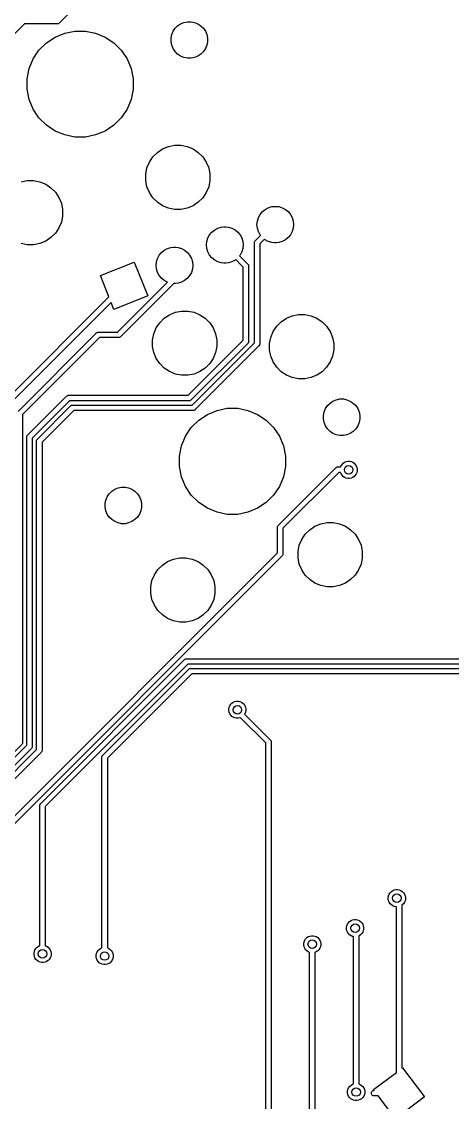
# Model space of a CAD drawing. Extents: x 0.3 to 11, y -13.3 to 4.6.
# Drawn here: x 7.561 to 8.353, y -4.854 to -2.868 of the extents above; entities that cross this region are included whole.
import ezdxf

# ---------------------------------------------------------------- set-up
doc = ezdxf.new("R2010")
doc.units = 0
doc.header["$MEASUREMENT"] = 0
doc.layers.add('BLACK', color=7, linetype='CONTINUOUS')

msp = doc.modelspace()

# ---------------------------------------------------------------- linework, layer by layer
at = {"layer": 'BLACK', "linetype": 'CONTINUOUS'}
for p, q in [((7.70139, -2.79946), (7.6304, -2.87045)), ((7.56664, -2.87209), (7.04161, -3.39712)), ((7.62645, -2.87209), (7.56664, -2.87209)), ((7.6267, -2.87211), (7.62645, -2.87209)), ((7.62694, -2.87209), (7.6267, -2.87211)), ((7.62768, -2.87201), (7.62694, -2.87209)), ((7.62862, -2.87173), (7.62768, -2.87201)), ((7.62949, -2.87126), (7.62862, -2.87173)), ((7.63025, -2.87064), (7.62949, -2.87126)), ((7.6304, -2.87045), (7.63025, -2.87064)), ((7.83973, -2.88551), (7.8434, -2.88002)), ((7.8434, -2.88002), (7.84807, -2.87536)), ((7.84807, -2.87536), (7.85355, -2.87169)), ((7.85355, -2.87169), (7.85965, -2.86916)), ((7.85965, -2.86916), (7.86612, -2.86788)), ((7.86612, -2.86788), (7.87272, -2.86788)), ((7.87272, -2.86788), (7.87919, -2.86916)), ((7.87919, -2.86916), (7.88529, -2.87169)), ((7.88529, -2.87169), (7.89078, -2.87536)), ((7.89078, -2.87536), (7.89544, -2.88002)), ((7.89544, -2.88002), (7.89911, -2.88551)), ((7.60654, -2.9068), (7.6225, -2.89614)), ((7.6225, -2.89614), (7.64023, -2.8888)), ((7.64023, -2.8888), (7.65906, -2.88505)), ((7.65906, -2.88505), (7.67825, -2.88505)), ((7.67825, -2.88505), (7.69708, -2.8888)), ((7.69708, -2.8888), (7.71481, -2.89614)), ((7.71481, -2.89614), (7.73077, -2.9068)), ((7.83592, -2.89808), (7.83721, -2.89161)), ((7.83592, -2.90468), (7.83592, -2.89808)), ((7.83721, -2.89161), (7.83973, -2.88551)), ((7.89911, -2.88551), (7.90163, -2.89161)), ((7.90163, -2.89161), (7.90292, -2.89808)), ((7.90292, -2.89808), (7.90292, -2.90468)), ((7.5823, -2.93634), (7.59297, -2.92038)), ((7.59297, -2.92038), (7.60654, -2.9068)), ((7.73077, -2.9068), (7.74434, -2.92038)), ((7.74434, -2.92038), (7.755, -2.93634)), ((7.83721, -2.91115), (7.83592, -2.90468)), ((7.83973, -2.91724), (7.83721, -2.91115)), ((7.8434, -2.92273), (7.83973, -2.91724)), ((7.89911, -2.91724), (7.89544, -2.92273)), ((7.90163, -2.91115), (7.89911, -2.91724)), ((7.90292, -2.90468), (7.90163, -2.91115)), ((7.57496, -2.95407), (7.5823, -2.93634)), ((7.755, -2.93634), (7.76235, -2.95407)), ((7.84807, -2.9274), (7.8434, -2.92273)), ((7.85355, -2.93106), (7.84807, -2.9274)), ((7.85965, -2.93359), (7.85355, -2.93106)), ((7.86612, -2.93488), (7.85965, -2.93359)), ((7.87272, -2.93488), (7.86612, -2.93488)), ((7.87919, -2.93359), (7.87272, -2.93488)), ((7.88529, -2.93106), (7.87919, -2.93359)), ((7.89078, -2.9274), (7.88529, -2.93106)), ((7.89544, -2.92273), (7.89078, -2.9274)), ((7.57121, -2.9729), (7.57496, -2.95407)), ((7.76235, -2.95407), (7.76609, -2.9729)), ((7.57121, -2.99209), (7.57121, -2.9729)), ((7.76609, -2.9729), (7.76609, -2.99209)), ((7.57496, -3.01091), (7.57121, -2.99209)), ((7.76609, -2.99209), (7.76235, -3.01091)), ((7.5823, -3.02865), (7.57496, -3.01091)), ((7.76235, -3.01091), (7.755, -3.02865)), ((7.59297, -3.04461), (7.5823, -3.02865)), ((7.755, -3.02865), (7.74434, -3.04461)), ((7.60654, -3.05818), (7.59297, -3.04461)), ((7.6225, -3.06884), (7.60654, -3.05818)), ((7.73077, -3.05818), (7.71481, -3.06884)), ((7.74434, -3.04461), (7.73077, -3.05818)), ((7.64023, -3.07619), (7.6225, -3.06884)), ((7.65906, -3.07993), (7.64023, -3.07619)), ((7.69708, -3.07619), (7.67825, -3.07993)), ((7.71481, -3.06884), (7.69708, -3.07619)), ((7.67825, -3.07993), (7.65906, -3.07993)), ((7.82039, -3.10171), (7.83114, -3.09726)), ((7.83114, -3.09726), (7.84255, -3.09499)), ((7.84255, -3.09499), (7.85418, -3.09499)), ((7.85418, -3.09499), (7.86559, -3.09726)), ((7.86559, -3.09726), (7.87634, -3.10171)), ((7.79603, -3.12607), (7.80249, -3.1164)), ((7.80249, -3.1164), (7.81072, -3.10817)), ((7.81072, -3.10817), (7.82039, -3.10171)), ((7.87634, -3.10171), (7.88601, -3.10817)), ((7.88601, -3.10817), (7.89424, -3.1164)), ((7.89424, -3.1164), (7.9007, -3.12607)), ((7.78931, -3.14822), (7.79158, -3.13681)), ((7.79158, -3.13681), (7.79603, -3.12607)), ((7.9007, -3.12607), (7.90515, -3.13681)), ((7.90515, -3.13681), (7.90742, -3.14822)), ((7.78931, -3.15986), (7.78931, -3.14822)), ((7.90742, -3.14822), (7.90742, -3.15986)), ((7.56013, -3.16216), (7.57154, -3.1599)), ((7.57154, -3.1599), (7.58317, -3.1599)), ((7.58317, -3.1599), (7.59458, -3.16216)), ((7.59458, -3.16216), (7.60533, -3.16662)), ((7.60533, -3.16662), (7.615, -3.17308)), ((7.615, -3.17308), (7.62323, -3.1813)), ((7.79158, -3.17127), (7.78931, -3.15986)), ((7.79603, -3.18201), (7.79158, -3.17127)), ((7.90515, -3.17127), (7.9007, -3.18201)), ((7.90742, -3.15986), (7.90515, -3.17127)), ((7.62323, -3.1813), (7.62969, -3.19098)), ((7.62969, -3.19098), (7.63414, -3.20172)), ((7.80249, -3.19169), (7.79603, -3.18201)), ((7.81072, -3.19991), (7.80249, -3.19169)), ((7.89424, -3.19169), (7.88601, -3.19991)), ((7.9007, -3.18201), (7.89424, -3.19169)), ((7.63414, -3.20172), (7.63641, -3.21313)), ((7.63641, -3.21313), (7.63641, -3.22477)), ((7.82039, -3.20637), (7.81072, -3.19991)), ((7.83114, -3.21083), (7.82039, -3.20637)), ((7.84255, -3.2131), (7.83114, -3.21083)), ((7.85418, -3.2131), (7.84255, -3.2131)), ((7.86559, -3.21083), (7.85418, -3.2131)), ((7.87634, -3.20637), (7.86559, -3.21083)), ((7.88601, -3.19991), (7.87634, -3.20637)), ((7.99964, -3.22218), (8.00382, -3.21708)), ((8.00382, -3.21708), (8.00892, -3.2129)), ((8.00892, -3.2129), (8.01473, -3.20979)), ((8.01473, -3.20979), (8.02104, -3.20788)), ((8.02104, -3.20788), (8.02596, -3.20739)), ((8.02596, -3.20739), (8.02924, -3.20739)), ((8.02924, -3.20739), (8.03416, -3.20788)), ((8.03416, -3.20788), (8.04047, -3.20979)), ((8.04047, -3.20979), (8.04628, -3.2129)), ((8.04628, -3.2129), (8.05138, -3.21708)), ((8.05138, -3.21708), (8.05556, -3.22218)), ((7.63414, -3.23618), (7.62969, -3.24692)), ((7.63641, -3.22477), (7.63414, -3.23618)), ((7.99397, -3.24086), (7.99462, -3.2343)), ((7.99462, -3.2343), (7.99653, -3.22799)), ((7.99653, -3.22799), (7.99964, -3.22218)), ((8.05556, -3.22218), (8.05867, -3.22799)), ((8.05867, -3.22799), (8.06058, -3.2343)), ((8.06058, -3.2343), (8.06123, -3.24086)), ((7.62323, -3.2566), (7.615, -3.26482)), ((7.62969, -3.24692), (7.62323, -3.2566)), ((7.90692, -3.25964), (7.9111, -3.25454)), ((7.9111, -3.25454), (7.9162, -3.25036)), ((7.9162, -3.25036), (7.92201, -3.24725)), ((7.92201, -3.24725), (7.92832, -3.24534)), ((7.92832, -3.24534), (7.93324, -3.24485)), ((7.93324, -3.24485), (7.93652, -3.24485)), ((7.93652, -3.24485), (7.94144, -3.24534)), ((7.94144, -3.24534), (7.94775, -3.24725)), ((7.94775, -3.24725), (7.95356, -3.25036)), ((7.95356, -3.25036), (7.95866, -3.25454)), ((7.95866, -3.25454), (7.96284, -3.25964)), ((7.99462, -3.24742), (7.99397, -3.24086)), ((7.99653, -3.25373), (7.99462, -3.24742)), ((7.99964, -3.25954), (7.99653, -3.25373)), ((8.05867, -3.25373), (8.05556, -3.25954)), ((8.06058, -3.24742), (8.05867, -3.25373)), ((8.06123, -3.24086), (8.06058, -3.24742)), ((7.57154, -3.27801), (7.56013, -3.27574)), ((7.58317, -3.27801), (7.57154, -3.27801)), ((7.59458, -3.27574), (7.58317, -3.27801)), ((7.60533, -3.27128), (7.59458, -3.27574)), ((7.615, -3.26482), (7.60533, -3.27128)), ((7.90125, -3.27832), (7.9019, -3.27176)), ((7.9019, -3.27176), (7.90381, -3.26545)), ((7.90381, -3.26545), (7.90692, -3.25964)), ((7.96284, -3.25964), (7.96595, -3.26545)), ((7.96595, -3.26545), (7.96786, -3.27176)), ((7.96786, -3.27176), (7.96851, -3.27832)), ((7.98911, -3.27432), (7.98921, -3.27334)), ((7.98913, -3.27457), (7.98911, -3.27432)), ((7.98913, -3.45821), (7.98913, -3.27457)), ((7.98921, -3.27334), (7.98949, -3.2724)), ((7.98949, -3.2724), (7.98996, -3.27153)), ((7.98996, -3.27153), (7.99043, -3.27096)), ((7.99043, -3.27096), (7.99058, -3.27077)), ((7.99058, -3.27077), (7.99077, -3.27061)), ((7.99077, -3.27061), (8.00063, -3.26075)), ((8.00771, -3.26782), (7.99913, -3.27639)), ((7.99913, -3.27639), (7.99913, -3.46003)), ((8.00063, -3.26075), (7.99964, -3.25954)), ((8.00892, -3.26882), (8.00771, -3.26782)), ((8.01473, -3.27192), (8.00892, -3.26882)), ((8.02104, -3.27384), (8.01473, -3.27192)), ((8.02596, -3.27432), (8.02104, -3.27384)), ((8.02924, -3.27432), (8.02596, -3.27432)), ((8.03416, -3.27384), (8.02924, -3.27432)), ((8.04047, -3.27192), (8.03416, -3.27384)), ((8.04628, -3.26882), (8.04047, -3.27192)), ((8.05138, -3.26464), (8.04628, -3.26882)), ((8.05556, -3.25954), (8.05138, -3.26464)), ((7.8111, -3.30291), (7.8142, -3.2971)), ((7.8142, -3.2971), (7.81838, -3.292)), ((7.81838, -3.292), (7.82348, -3.28782)), ((7.82348, -3.28782), (7.82929, -3.28471)), ((7.82929, -3.28471), (7.8356, -3.2828)), ((7.8356, -3.2828), (7.84052, -3.28231)), ((7.84052, -3.28231), (7.84381, -3.28231)), ((7.84381, -3.28231), (7.84872, -3.2828)), ((7.84872, -3.2828), (7.85503, -3.28471)), ((7.85503, -3.28471), (7.86084, -3.28782)), ((7.86084, -3.28782), (7.86594, -3.292)), ((7.86594, -3.292), (7.87012, -3.2971)), ((7.87012, -3.2971), (7.87323, -3.30291)), ((7.9019, -3.28488), (7.90125, -3.27832)), ((7.90381, -3.29119), (7.9019, -3.28488)), ((7.90692, -3.297), (7.90381, -3.29119)), ((7.9111, -3.3021), (7.90692, -3.297)), ((7.96284, -3.297), (7.96185, -3.29821)), ((7.96595, -3.29119), (7.96284, -3.297)), ((7.96786, -3.28488), (7.96595, -3.29119)), ((7.96851, -3.27832), (7.96786, -3.28488)), ((7.70588, -3.33475), (7.76794, -3.30968)), ((7.76794, -3.30968), (7.79301, -3.37173)), ((7.80854, -3.31578), (7.80918, -3.30922)), ((7.80918, -3.32234), (7.80854, -3.31578)), ((7.80918, -3.30922), (7.8111, -3.30291)), ((7.87323, -3.30291), (7.87514, -3.30922)), ((7.87514, -3.30922), (7.87579, -3.31578)), ((7.87579, -3.31578), (7.87514, -3.32234)), ((7.9162, -3.30628), (7.9111, -3.3021)), ((7.92201, -3.30939), (7.9162, -3.30628)), ((7.92832, -3.3113), (7.92201, -3.30939)), ((7.93324, -3.31178), (7.92832, -3.3113)), ((7.93652, -3.31178), (7.93324, -3.31178)), ((7.94144, -3.3113), (7.93652, -3.31178)), ((7.94775, -3.30939), (7.94144, -3.3113)), ((7.95356, -3.30628), (7.94775, -3.30939)), ((7.95477, -3.30528), (7.95356, -3.30628)), ((7.96498, -3.31549), (7.95477, -3.30528)), ((7.96185, -3.29821), (7.97205, -3.30842)), ((7.96862, -3.31913), (7.96498, -3.31549)), ((7.96498, -3.31549), (7.96498, -3.31549)), ((7.97205, -3.30842), (7.97205, -3.30842)), ((7.97205, -3.30842), (7.97698, -3.31335)), ((7.97698, -3.31335), (7.97717, -3.31351)), ((7.97717, -3.31351), (7.9778, -3.31427)), ((7.9778, -3.31427), (7.97808, -3.3148)), ((7.97808, -3.3148), (7.97826, -3.31514)), ((7.97826, -3.31514), (7.97855, -3.31608)), ((7.97855, -3.31608), (7.97865, -3.31706)), ((7.97865, -3.31706), (7.97862, -3.31731)), ((7.97862, -3.31731), (7.97862, -3.45527)), ((7.7217, -3.37391), (7.70588, -3.33475)), ((7.8111, -3.32865), (7.80918, -3.32234)), ((7.8142, -3.33446), (7.8111, -3.32865)), ((7.81838, -3.33956), (7.8142, -3.33446)), ((7.87012, -3.33446), (7.86594, -3.33956)), ((7.87323, -3.32865), (7.87012, -3.33446)), ((7.87514, -3.32234), (7.87323, -3.32865)), ((7.96862, -3.45344), (7.96862, -3.31913)), ((7.73717, -3.4387), (7.82912, -3.34675)), ((7.84077, -3.34924), (7.74295, -3.44706)), ((7.82348, -3.34374), (7.81838, -3.33956)), ((7.82912, -3.34675), (7.82348, -3.34374)), ((7.84381, -3.34924), (7.84077, -3.34924)), ((7.84872, -3.34876), (7.84381, -3.34924)), ((7.85503, -3.34685), (7.84872, -3.34876)), ((7.86084, -3.34374), (7.85503, -3.34685)), ((7.86594, -3.33956), (7.86084, -3.34374)), ((7.53656, -3.55905), (7.7217, -3.37391)), ((7.79301, -3.37173), (7.73095, -3.3968)), ((7.72577, -3.38398), (7.54492, -3.56483)), ((7.73095, -3.3968), (7.72577, -3.38398)), ((7.81525, -3.42121), (7.82347, -3.41299)), ((7.82347, -3.41299), (7.83315, -3.40653)), ((7.83315, -3.40653), (7.84389, -3.40207)), ((7.84389, -3.40207), (7.8553, -3.39981)), ((7.8553, -3.39981), (7.86693, -3.39981)), ((7.86693, -3.39981), (7.87834, -3.40207)), ((7.87834, -3.40207), (7.88909, -3.40653)), ((7.88909, -3.40653), (7.89876, -3.41299)), ((7.89876, -3.41299), (7.90699, -3.42121)), ((8.03844, -3.41956), (8.04811, -3.41309)), ((8.04811, -3.41309), (8.05886, -3.40864)), ((8.05886, -3.40864), (8.07026, -3.40637)), ((8.07026, -3.40637), (8.0819, -3.40637)), ((8.0819, -3.40637), (8.09331, -3.40864)), ((8.09331, -3.40864), (8.10405, -3.41309)), ((8.10405, -3.41309), (8.11373, -3.41956)), ((7.80433, -3.44163), (7.80878, -3.43089)), ((7.80878, -3.43089), (7.81525, -3.42121)), ((7.90699, -3.42121), (7.91345, -3.43089)), ((7.91345, -3.43089), (7.9179, -3.44163)), ((8.02375, -3.43745), (8.03021, -3.42778)), ((8.03021, -3.42778), (8.03844, -3.41956)), ((8.11373, -3.41956), (8.12195, -3.42778)), ((8.12195, -3.42778), (8.12841, -3.43745)), ((7.55443, -3.58416), (7.69826, -3.44034)), ((7.70404, -3.4487), (7.5628, -3.58994)), ((7.69826, -3.44034), (7.69842, -3.44015)), ((7.69842, -3.44015), (7.69918, -3.43952)), ((7.69918, -3.43952), (7.70005, -3.43906)), ((7.70005, -3.43906), (7.70099, -3.43877)), ((7.70099, -3.43877), (7.70172, -3.4387)), ((7.70172, -3.4387), (7.70197, -3.43868)), ((7.70172, -3.4387), (7.70172, -3.4387)), ((7.70197, -3.43868), (7.70221, -3.4387)), ((7.70221, -3.4387), (7.73717, -3.4387)), ((7.739, -3.4487), (7.70404, -3.4487)), ((7.73925, -3.44872), (7.739, -3.4487)), ((7.73949, -3.4487), (7.73925, -3.44872)), ((7.74023, -3.44863), (7.73949, -3.4487)), ((7.74117, -3.44834), (7.74023, -3.44863)), ((7.74204, -3.44788), (7.74117, -3.44834)), ((7.7428, -3.44725), (7.74204, -3.44788)), ((7.74295, -3.44706), (7.7428, -3.44725)), ((7.80206, -3.45304), (7.80433, -3.44163)), ((7.80206, -3.46468), (7.80206, -3.45304)), ((7.86738, -3.55468), (7.96862, -3.45344)), ((7.9179, -3.44163), (7.92017, -3.45304)), ((7.92017, -3.45304), (7.92017, -3.46468)), ((7.97855, -3.45649), (7.97826, -3.45743)), ((7.97862, -3.45576), (7.97855, -3.45649)), ((7.97862, -3.45527), (7.97865, -3.45551)), ((7.97865, -3.45551), (7.97862, -3.45576)), ((7.97862, -3.45576), (7.97862, -3.45576)), ((8.01703, -3.45961), (8.0193, -3.4482)), ((8.0193, -3.4482), (8.02375, -3.43745)), ((8.12841, -3.43745), (8.13287, -3.4482)), ((8.13287, -3.4482), (8.13514, -3.45961)), ((7.80433, -3.47609), (7.80206, -3.46468)), ((7.80878, -3.48683), (7.80433, -3.47609)), ((7.97698, -3.45922), (7.87316, -3.56305)), ((7.87478, -3.57256), (7.98913, -3.45821)), ((7.9975, -3.46399), (7.88056, -3.58092)), ((7.9179, -3.47609), (7.91345, -3.48683)), ((7.92017, -3.46468), (7.9179, -3.47609)), ((7.97717, -3.45906), (7.97698, -3.45922)), ((7.9778, -3.4583), (7.97717, -3.45906)), ((7.97826, -3.45743), (7.9778, -3.4583)), ((7.99769, -3.46383), (7.9975, -3.46399)), ((7.99831, -3.46307), (7.99769, -3.46383)), ((7.99878, -3.4622), (7.99831, -3.46307)), ((7.99906, -3.46126), (7.99878, -3.4622)), ((7.99913, -3.46052), (7.99906, -3.46126)), ((7.99913, -3.46003), (7.99916, -3.46028)), ((7.99916, -3.46028), (7.99913, -3.46052)), ((7.99913, -3.46052), (7.99913, -3.46052)), ((8.01703, -3.47124), (8.01703, -3.45961)), ((8.0193, -3.48265), (8.01703, -3.47124)), ((8.13514, -3.47124), (8.13287, -3.48265)), ((8.13514, -3.45961), (8.13514, -3.47124)), ((7.81525, -3.49651), (7.80878, -3.48683)), ((7.82347, -3.50473), (7.81525, -3.49651)), ((7.90699, -3.49651), (7.89876, -3.50473)), ((7.91345, -3.48683), (7.90699, -3.49651)), ((8.02375, -3.4934), (8.0193, -3.48265)), ((8.03021, -3.50307), (8.02375, -3.4934)), ((8.12841, -3.4934), (8.12195, -3.50307)), ((8.13287, -3.48265), (8.12841, -3.4934)), ((7.83315, -3.51119), (7.82347, -3.50473)), ((7.84389, -3.51565), (7.83315, -3.51119)), ((7.8553, -3.51792), (7.84389, -3.51565)), ((7.87834, -3.51565), (7.86693, -3.51792)), ((7.88909, -3.51119), (7.87834, -3.51565)), ((7.89876, -3.50473), (7.88909, -3.51119)), ((8.03844, -3.5113), (8.03021, -3.50307)), ((8.04811, -3.51776), (8.03844, -3.5113)), ((8.11373, -3.5113), (8.10405, -3.51776)), ((8.12195, -3.50307), (8.11373, -3.5113)), ((7.86693, -3.51792), (7.8553, -3.51792)), ((8.05886, -3.52221), (8.04811, -3.51776)), ((8.07026, -3.52448), (8.05886, -3.52221)), ((8.0819, -3.52448), (8.07026, -3.52448)), ((8.09331, -3.52221), (8.0819, -3.52448)), ((8.10405, -3.51776), (8.09331, -3.52221)), ((7.64361, -3.55632), (7.64377, -3.55613)), ((7.64377, -3.55613), (7.64453, -3.55551)), ((7.64453, -3.55551), (7.6454, -3.55504)), ((7.6454, -3.55504), (7.64634, -3.55476)), ((7.64634, -3.55476), (7.64708, -3.55468)), ((7.64708, -3.55468), (7.64732, -3.55466)), ((7.64708, -3.55468), (7.64708, -3.55468)), ((7.64732, -3.55466), (7.64757, -3.55468)), ((7.64757, -3.55468), (7.86738, -3.55468)), ((7.57231, -3.62763), (7.64361, -3.55632)), ((7.64939, -3.56468), (7.58067, -3.63341)), ((7.59018, -3.63503), (7.65102, -3.5742)), ((7.8692, -3.56468), (7.64939, -3.56468)), ((7.65102, -3.5742), (7.65117, -3.57401)), ((7.65117, -3.57401), (7.65169, -3.57358)), ((7.65169, -3.57358), (7.65193, -3.57338)), ((7.65193, -3.57338), (7.6528, -3.57292)), ((7.6528, -3.57292), (7.65374, -3.57263)), ((7.65374, -3.57263), (7.65472, -3.57253)), ((7.65472, -3.57253), (7.65497, -3.57256)), ((7.65497, -3.57256), (7.87478, -3.57256)), ((7.86945, -3.56471), (7.8692, -3.56468)), ((7.86969, -3.56468), (7.86945, -3.56471)), ((7.87043, -3.56461), (7.86969, -3.56468)), ((7.87137, -3.56433), (7.87043, -3.56461)), ((7.87224, -3.56386), (7.87137, -3.56433)), ((7.873, -3.56324), (7.87224, -3.56386)), ((7.87316, -3.56305), (7.873, -3.56324)), ((8.11995, -3.57907), (8.12362, -3.57358)), ((8.12362, -3.57358), (8.12828, -3.56892)), ((8.12828, -3.56892), (8.13377, -3.56525)), ((8.13377, -3.56525), (8.13987, -3.56273)), ((8.13987, -3.56273), (8.14634, -3.56144)), ((8.14634, -3.56144), (8.15294, -3.56144)), ((8.15294, -3.56144), (8.15941, -3.56273)), ((8.15941, -3.56273), (8.16551, -3.56525)), ((8.16551, -3.56525), (8.17099, -3.56892)), ((8.17099, -3.56892), (8.17566, -3.57358)), ((8.17566, -3.57358), (8.17933, -3.57907)), ((7.5628, -3.58994), (7.5628, -4.19252)), ((7.6568, -3.58256), (7.59854, -3.64081)), ((7.87661, -3.58256), (7.6568, -3.58256)), ((7.87685, -3.58258), (7.87661, -3.58256)), ((7.87783, -3.58249), (7.87685, -3.58258)), ((7.87878, -3.5822), (7.87783, -3.58249)), ((7.87964, -3.58174), (7.87878, -3.5822)), ((7.88014, -3.58133), (7.87964, -3.58174)), ((7.88041, -3.58111), (7.88014, -3.58133)), ((7.88056, -3.58092), (7.88041, -3.58111)), ((7.88676, -3.60037), (7.90271, -3.5897)), ((7.90271, -3.5897), (7.92045, -3.58236)), ((7.92045, -3.58236), (7.93927, -3.57861)), ((7.93927, -3.57861), (7.95847, -3.57861)), ((7.95847, -3.57861), (7.97729, -3.58236)), ((7.97729, -3.58236), (7.99503, -3.5897)), ((7.99503, -3.5897), (8.01099, -3.60037)), ((8.11614, -3.59164), (8.11743, -3.58517)), ((8.11614, -3.59824), (8.11614, -3.59164)), ((8.11743, -3.58517), (8.11995, -3.57907)), ((8.17933, -3.57907), (8.18185, -3.58517)), ((8.18185, -3.58517), (8.18314, -3.59164)), ((8.18314, -3.59164), (8.18314, -3.59824)), ((7.86252, -3.6299), (7.87318, -3.61394)), ((7.87318, -3.61394), (7.88676, -3.60037)), ((8.01099, -3.60037), (8.02456, -3.61394)), ((8.02456, -3.61394), (8.03522, -3.6299)), ((8.11743, -3.60471), (8.11614, -3.59824)), ((8.11995, -3.61081), (8.11743, -3.60471)), ((8.12362, -3.61629), (8.11995, -3.61081)), ((8.17933, -3.61081), (8.17566, -3.61629)), ((8.18185, -3.60471), (8.17933, -3.61081)), ((8.18314, -3.59824), (8.18185, -3.60471)), ((7.57065, -3.63133), (7.57074, -3.63035)), ((7.57067, -3.63158), (7.57065, -3.63133)), ((7.57067, -4.19809), (7.57067, -3.63158)), ((7.57074, -3.63035), (7.57103, -3.62941)), ((7.57103, -3.62941), (7.57149, -3.62854)), ((7.57149, -3.62854), (7.57169, -3.6283)), ((7.57169, -3.6283), (7.57212, -3.62778)), ((7.57212, -3.62778), (7.57231, -3.62763)), ((7.58067, -3.63341), (7.58067, -4.19992)), ((7.58937, -3.63595), (7.58972, -3.63551)), ((7.58972, -3.63551), (7.58999, -3.63519)), ((7.58999, -3.63519), (7.59018, -3.63503)), ((7.85517, -3.64763), (7.86252, -3.6299)), ((8.03522, -3.6299), (8.04257, -3.64763)), ((8.12828, -3.62096), (8.12362, -3.61629)), ((8.13377, -3.62463), (8.12828, -3.62096)), ((8.13987, -3.62715), (8.13377, -3.62463)), ((8.14634, -3.62844), (8.13987, -3.62715)), ((8.15294, -3.62844), (8.14634, -3.62844)), ((8.15941, -3.62715), (8.15294, -3.62844)), ((8.16551, -3.62463), (8.15941, -3.62715)), ((8.17099, -3.62096), (8.16551, -3.62463)), ((8.17566, -3.61629), (8.17099, -3.62096)), ((7.58852, -3.63874), (7.58862, -3.63776)), ((7.58854, -3.63898), (7.58852, -3.63874)), ((7.58854, -4.2055), (7.58854, -3.63898)), ((7.58862, -3.63776), (7.5889, -3.63682)), ((7.5889, -3.63682), (7.58937, -3.63595)), ((7.59854, -3.64081), (7.59854, -4.20732)), ((7.85143, -3.66646), (7.85517, -3.64763)), ((8.04257, -3.64763), (8.04631, -3.66646)), ((7.85143, -3.68565), (7.85143, -3.66646)), ((8.04631, -3.66646), (8.04631, -3.68565)), ((7.85517, -3.70448), (7.85143, -3.68565)), ((8.03345, -3.79334), (8.13881, -3.68798)), ((8.04631, -3.68565), (8.04257, -3.70448)), ((8.13881, -3.68798), (8.13897, -3.68779)), ((8.13897, -3.68779), (8.13973, -3.68716)), ((8.13973, -3.68716), (8.1406, -3.6867)), ((8.1406, -3.6867), (8.14154, -3.68641)), ((8.14154, -3.68641), (8.14227, -3.68634)), ((8.14227, -3.68634), (8.14252, -3.68631)), ((8.14227, -3.68634), (8.14227, -3.68634)), ((8.14252, -3.68631), (8.14277, -3.68634)), ((8.14277, -3.68634), (8.14779, -3.68634)), ((8.14779, -3.68634), (8.14864, -3.68427)), ((8.14864, -3.68427), (8.15037, -3.68169)), ((8.15037, -3.68169), (8.15256, -3.6795)), ((8.15256, -3.6795), (8.15514, -3.67778)), ((8.15514, -3.67778), (8.158, -3.67659)), ((8.158, -3.67659), (8.16105, -3.67598)), ((8.16105, -3.67598), (8.16415, -3.67598)), ((8.16415, -3.67598), (8.16719, -3.67659)), ((8.16719, -3.67659), (8.17006, -3.67778)), ((8.17006, -3.67778), (8.17264, -3.6795)), ((8.17264, -3.6795), (8.17483, -3.68169)), ((8.17483, -3.68169), (8.17655, -3.68427)), ((8.17655, -3.68427), (8.17774, -3.68714)), ((8.17774, -3.68714), (8.17835, -3.69018)), ((8.17835, -3.69328), (8.17774, -3.69633)), ((8.17835, -3.69018), (8.17835, -3.69328)), ((7.86252, -3.72221), (7.85517, -3.70448)), ((8.04257, -3.70448), (8.03522, -3.72221)), ((8.14459, -3.69634), (8.04181, -3.79912)), ((8.14746, -3.69634), (8.14459, -3.69634)), ((8.14864, -3.69919), (8.14746, -3.69634)), ((8.15037, -3.70177), (8.14864, -3.69919)), ((8.15256, -3.70396), (8.15037, -3.70177)), ((8.15514, -3.70569), (8.15256, -3.70396)), ((8.158, -3.70688), (8.15514, -3.70569)), ((8.16105, -3.70748), (8.158, -3.70688)), ((8.16415, -3.70748), (8.16105, -3.70748)), ((8.16719, -3.70688), (8.16415, -3.70748)), ((8.17006, -3.70569), (8.16719, -3.70688)), ((8.17264, -3.70396), (8.17006, -3.70569)), ((8.17483, -3.70177), (8.17264, -3.70396)), ((8.17655, -3.69919), (8.17483, -3.70177)), ((8.17774, -3.69633), (8.17655, -3.69919)), ((7.72208, -3.73582), (7.72675, -3.73115)), ((7.72675, -3.73115), (7.73223, -3.72748)), ((7.73223, -3.72748), (7.73833, -3.72496)), ((7.73833, -3.72496), (7.7448, -3.72367)), ((7.7448, -3.72367), (7.7514, -3.72367)), ((7.7514, -3.72367), (7.75787, -3.72496)), ((7.75787, -3.72496), (7.76397, -3.72748)), ((7.76397, -3.72748), (7.76946, -3.73115)), ((7.76946, -3.73115), (7.77412, -3.73582)), ((7.87318, -3.73817), (7.86252, -3.72221)), ((8.03522, -3.72221), (8.02456, -3.73817)), ((7.7146, -3.75387), (7.71589, -3.7474)), ((7.7146, -3.76047), (7.7146, -3.75387)), ((7.71589, -3.7474), (7.71841, -3.7413)), ((7.71841, -3.7413), (7.72208, -3.73582)), ((7.77412, -3.73582), (7.77779, -3.7413)), ((7.77779, -3.7413), (7.78031, -3.7474)), ((7.78031, -3.7474), (7.7816, -3.75387)), ((7.7816, -3.75387), (7.7816, -3.76047)), ((7.88676, -3.75174), (7.87318, -3.73817)), ((7.90271, -3.76241), (7.88676, -3.75174)), ((8.01099, -3.75174), (7.99503, -3.76241)), ((8.02456, -3.73817), (8.01099, -3.75174)), ((7.71589, -3.76694), (7.7146, -3.76047)), ((7.71841, -3.77304), (7.71589, -3.76694)), ((7.72208, -3.77853), (7.71841, -3.77304)), ((7.77779, -3.77304), (7.77412, -3.77853)), ((7.78031, -3.76694), (7.77779, -3.77304)), ((7.7816, -3.76047), (7.78031, -3.76694)), ((7.92045, -3.76975), (7.90271, -3.76241)), ((7.93927, -3.7735), (7.92045, -3.76975)), ((7.95847, -3.7735), (7.93927, -3.7735)), ((7.97729, -3.76975), (7.95847, -3.7735)), ((7.99503, -3.76241), (7.97729, -3.76975)), ((7.72675, -3.78319), (7.72208, -3.77853)), ((7.73223, -3.78686), (7.72675, -3.78319)), ((7.73833, -3.78938), (7.73223, -3.78686)), ((7.7448, -3.79067), (7.73833, -3.78938)), ((7.7514, -3.79067), (7.7448, -3.79067)), ((7.75787, -3.78938), (7.7514, -3.79067)), ((7.76397, -3.78686), (7.75787, -3.78938)), ((7.76946, -3.78319), (7.76397, -3.78686)), ((7.77412, -3.77853), (7.76946, -3.78319)), ((8.03217, -3.79512), (8.03263, -3.79426)), ((8.03263, -3.79426), (8.03301, -3.79379)), ((8.03301, -3.79379), (8.03326, -3.79349)), ((8.03326, -3.79349), (8.03345, -3.79334)), ((8.10061, -3.79527), (8.11136, -3.79082)), ((8.11136, -3.79082), (8.12277, -3.78855)), ((8.12277, -3.78855), (8.1344, -3.78855)), ((8.1344, -3.78855), (8.14581, -3.79082)), ((8.14581, -3.79082), (8.15655, -3.79527)), ((8.03179, -3.79705), (8.03188, -3.79607)), ((8.03181, -3.79729), (8.03179, -3.79705)), ((8.03181, -3.84419), (8.03181, -3.79729)), ((8.03188, -3.79607), (8.03217, -3.79512)), ((8.04181, -3.79912), (8.04181, -3.84601)), ((8.07625, -3.81963), (8.08271, -3.80996)), ((8.08271, -3.80996), (8.09094, -3.80173)), ((8.09094, -3.80173), (8.10061, -3.79527)), ((8.15655, -3.79527), (8.16623, -3.80173)), ((8.16623, -3.80173), (8.17445, -3.80996)), ((8.17445, -3.80996), (8.18092, -3.81963)), ((8.06953, -3.84179), (8.0718, -3.83038)), ((8.0718, -3.83038), (8.07625, -3.81963)), ((8.18092, -3.81963), (8.18537, -3.83038)), ((8.18537, -3.83038), (8.18764, -3.84179)), ((7.48995, -4.38605), (8.03181, -3.84419)), ((8.04017, -3.84997), (7.49831, -4.39183)), ((7.84035, -3.85573), (7.85176, -3.85346)), ((7.85176, -3.85346), (7.86339, -3.85346)), ((7.86339, -3.85346), (7.8748, -3.85573)), ((8.04036, -3.84981), (8.04017, -3.84997)), ((8.04099, -3.84905), (8.04036, -3.84981)), ((8.04145, -3.84818), (8.04099, -3.84905)), ((8.04174, -3.84724), (8.04145, -3.84818)), ((8.04181, -3.84651), (8.04174, -3.84724)), ((8.04181, -3.84601), (8.04184, -3.84626)), ((8.04184, -3.84626), (8.04181, -3.84651)), ((8.04181, -3.84651), (8.04181, -3.84651)), ((8.06953, -3.85342), (8.06953, -3.84179)), ((8.0718, -3.86483), (8.06953, -3.85342)), ((8.18764, -3.85342), (8.18537, -3.86483)), ((8.18764, -3.84179), (8.18764, -3.85342)), ((7.8117, -3.87487), (7.81993, -3.86664)), ((7.81993, -3.86664), (7.8296, -3.86018)), ((7.8296, -3.86018), (7.84035, -3.85573)), ((7.8748, -3.85573), (7.88555, -3.86018)), ((7.88555, -3.86018), (7.89522, -3.86664)), ((7.89522, -3.86664), (7.90344, -3.87487)), ((8.07625, -3.87558), (8.0718, -3.86483)), ((8.18537, -3.86483), (8.18092, -3.87558)), ((7.80079, -3.89529), (7.80524, -3.88454)), ((7.80524, -3.88454), (7.8117, -3.87487)), ((7.90344, -3.87487), (7.90991, -3.88454)), ((7.90991, -3.88454), (7.91436, -3.89529)), ((8.08271, -3.88525), (8.07625, -3.87558)), ((8.09094, -3.89347), (8.08271, -3.88525)), ((8.10061, -3.89994), (8.09094, -3.89347)), ((8.16623, -3.89347), (8.15655, -3.89994)), ((8.17445, -3.88525), (8.16623, -3.89347)), ((8.18092, -3.87558), (8.17445, -3.88525)), ((7.79852, -3.9067), (7.80079, -3.89529)), ((7.79852, -3.91833), (7.79852, -3.9067)), ((7.91436, -3.89529), (7.91663, -3.9067)), ((7.91663, -3.9067), (7.91663, -3.91833)), ((8.11136, -3.90439), (8.10061, -3.89994)), ((8.12277, -3.90666), (8.11136, -3.90439)), ((8.1344, -3.90666), (8.12277, -3.90666)), ((8.14581, -3.90439), (8.1344, -3.90666)), ((8.15655, -3.89994), (8.14581, -3.90439)), ((7.80079, -3.92974), (7.79852, -3.91833)), ((7.80524, -3.94049), (7.80079, -3.92974)), ((7.91436, -3.92974), (7.90991, -3.94049)), ((7.91663, -3.91833), (7.91436, -3.92974)), ((7.8117, -3.95016), (7.80524, -3.94049)), ((7.81993, -3.95838), (7.8117, -3.95016)), ((7.90344, -3.95016), (7.89522, -3.95838)), ((7.90991, -3.94049), (7.90344, -3.95016)), ((7.8296, -3.96485), (7.81993, -3.95838)), ((7.84035, -3.9693), (7.8296, -3.96485)), ((7.85176, -3.97157), (7.84035, -3.9693)), ((7.86339, -3.97157), (7.85176, -3.97157)), ((7.8748, -3.9693), (7.86339, -3.97157)), ((7.88555, -3.96485), (7.8748, -3.9693)), ((7.89522, -3.95838), (7.88555, -3.96485)), ((7.59624, -4.30503), (7.86073, -4.04054)), ((7.86651, -4.04891), (7.60461, -4.31081)), ((7.86073, -4.04054), (7.86089, -4.04035)), ((7.86089, -4.04035), (7.86165, -4.03973)), ((7.86165, -4.03973), (7.86252, -4.03926)), ((7.86252, -4.03926), (7.86346, -4.03898)), ((7.86346, -4.03898), (7.8642, -4.03891)), ((7.8642, -4.03891), (7.86444, -4.03888)), ((7.86444, -4.03888), (7.86469, -4.03891)), ((7.86469, -4.03891), (8.90906, -4.03891)), ((8.91089, -4.04891), (7.86651, -4.04891)), ((7.71042, -4.21614), (7.86814, -4.05842)), ((7.87392, -4.06678), (7.71878, -4.22192)), ((7.86814, -4.05842), (7.86829, -4.05823)), ((7.86829, -4.05823), (7.86906, -4.0576)), ((7.86906, -4.0576), (7.86992, -4.05714)), ((7.86906, -4.0576), (7.86906, -4.0576)), ((7.86992, -4.05714), (7.87087, -4.05685)), ((7.87087, -4.05685), (7.87185, -4.05676)), ((7.87185, -4.05676), (7.87209, -4.05678)), ((7.87209, -4.05678), (8.91646, -4.05678)), ((8.91829, -4.06678), (7.87392, -4.06678)), ((7.94213, -4.13113), (7.94273, -4.12808)), ((7.94213, -4.13423), (7.94213, -4.13113)), ((7.94273, -4.12808), (7.94392, -4.12522)), ((7.94392, -4.12522), (7.94564, -4.12264)), ((7.94564, -4.12264), (7.94784, -4.12044)), ((7.94784, -4.12044), (7.95041, -4.11872)), ((7.95041, -4.11872), (7.95328, -4.11753)), ((7.95328, -4.11753), (7.95632, -4.11693)), ((7.95632, -4.11693), (7.95943, -4.11693)), ((7.95943, -4.11693), (7.96247, -4.11753)), ((7.96247, -4.11753), (7.96533, -4.11872)), ((7.96533, -4.11872), (7.96791, -4.12044)), ((7.96791, -4.12044), (7.97011, -4.12264)), ((7.97011, -4.12264), (7.97183, -4.12522)), ((7.97183, -4.12522), (7.97302, -4.12808)), ((7.97302, -4.12808), (7.97362, -4.13113)), ((7.97362, -4.13113), (7.97362, -4.13423)), ((7.94273, -4.13727), (7.94213, -4.13423)), ((7.94392, -4.14014), (7.94273, -4.13727)), ((7.94564, -4.14272), (7.94392, -4.14014)), ((7.94784, -4.14491), (7.94564, -4.14272)), ((7.95041, -4.14663), (7.94784, -4.14491)), ((7.95328, -4.14782), (7.95041, -4.14663)), ((7.95632, -4.14843), (7.95328, -4.14782)), ((7.95943, -4.14843), (7.95632, -4.14843)), ((7.96247, -4.14782), (7.95943, -4.14843)), ((7.96354, -4.14738), (7.96247, -4.14782)), ((8.00996, -4.1938), (7.96354, -4.14738)), ((7.97183, -4.14014), (7.97127, -4.14097)), ((7.97127, -4.14097), (8.01832, -4.18802)), ((7.97302, -4.13727), (7.97183, -4.14014)), ((7.97362, -4.13423), (7.97302, -4.13727)), ((8.01832, -4.18802), (8.01851, -4.18818)), ((8.01851, -4.18818), (8.01896, -4.18872)), ((8.01896, -4.18872), (8.01914, -4.18894)), ((8.01914, -4.18894), (8.0196, -4.18981)), ((8.0196, -4.18981), (8.01989, -4.19075)), ((8.01989, -4.19075), (8.01998, -4.19173)), ((8.01998, -4.19173), (8.01996, -4.19198)), ((7.56116, -4.19647), (7.17383, -4.5838)), ((7.26554, -4.50323), (7.57067, -4.19809)), ((7.57903, -4.20387), (7.2739, -4.50901)), ((7.37577, -4.41827), (7.58854, -4.2055)), ((7.59691, -4.21128), (7.38413, -4.42405)), ((7.56135, -4.19631), (7.56116, -4.19647)), ((7.56197, -4.19555), (7.56135, -4.19631)), ((7.56244, -4.19468), (7.56197, -4.19555)), ((7.56272, -4.19374), (7.56244, -4.19468)), ((7.5628, -4.19301), (7.56272, -4.19374)), ((7.5628, -4.19252), (7.56282, -4.19276)), ((7.56282, -4.19276), (7.5628, -4.19301)), ((7.57922, -4.20372), (7.57903, -4.20387)), ((7.57985, -4.20296), (7.57922, -4.20372)), ((7.58031, -4.20209), (7.57985, -4.20296)), ((7.5806, -4.20114), (7.58031, -4.20209)), ((7.58067, -4.20041), (7.5806, -4.20114)), ((7.58067, -4.19992), (7.58069, -4.20016)), ((7.58069, -4.20016), (7.58067, -4.20041)), ((7.58067, -4.20041), (7.58067, -4.20041)), ((7.5971, -4.21112), (7.59691, -4.21128)), ((7.59772, -4.21036), (7.5971, -4.21112)), ((7.59819, -4.20949), (7.59772, -4.21036)), ((7.59847, -4.20855), (7.59819, -4.20949)), ((7.59854, -4.20781), (7.59847, -4.20855)), ((7.59854, -4.20732), (7.59857, -4.20757)), ((7.59857, -4.20757), (7.59854, -4.20781)), ((7.59854, -4.20781), (7.59854, -4.20781)), ((8.00996, -4.98504), (8.00996, -4.1938)), ((8.01996, -4.19198), (8.01996, -4.98489)), ((7.70876, -4.21985), (7.70885, -4.21887)), ((7.70878, -4.22009), (7.70876, -4.21985)), ((7.70878, -4.57046), (7.70878, -4.22009)), ((7.70885, -4.21887), (7.70914, -4.21793)), ((7.70914, -4.21793), (7.7096, -4.21706)), ((7.7096, -4.21706), (7.71007, -4.21649)), ((7.71007, -4.21649), (7.71023, -4.2163)), ((7.71023, -4.2163), (7.71042, -4.21614)), ((7.71878, -4.22192), (7.71878, -4.57046)), ((7.59458, -4.30874), (7.59468, -4.30776)), ((7.59461, -4.30899), (7.59458, -4.30874)), ((7.59461, -4.56652), (7.59461, -4.30899)), ((7.59468, -4.30776), (7.59496, -4.30682)), ((7.59496, -4.30682), (7.59543, -4.30595)), ((7.59543, -4.30595), (7.5959, -4.30538)), ((7.5959, -4.30538), (7.59605, -4.30519)), ((7.59605, -4.30519), (7.59624, -4.30503)), ((7.60461, -4.31081), (7.60461, -4.56652)), ((8.23723, -4.47167), (8.23895, -4.4691)), ((8.23895, -4.4691), (8.24114, -4.4669)), ((8.24114, -4.4669), (8.24372, -4.46518)), ((8.24372, -4.46518), (8.24659, -4.46399)), ((8.24659, -4.46399), (8.24963, -4.46339)), ((8.24963, -4.46339), (8.25273, -4.46339)), ((8.25273, -4.46339), (8.25577, -4.46399)), ((8.25577, -4.46399), (8.25864, -4.46518)), ((8.25864, -4.46518), (8.26122, -4.4669)), ((8.26122, -4.4669), (8.26341, -4.4691)), ((8.26341, -4.4691), (8.26514, -4.47167)), ((8.23543, -4.47758), (8.23604, -4.47454)), ((8.23543, -4.48068), (8.23543, -4.47758)), ((8.23604, -4.48373), (8.23543, -4.48068)), ((8.23604, -4.47454), (8.23723, -4.47167)), ((8.23723, -4.48659), (8.23604, -4.48373)), ((8.23895, -4.48917), (8.23723, -4.48659)), ((8.24114, -4.49137), (8.23895, -4.48917)), ((8.26341, -4.48917), (8.26122, -4.49137)), ((8.26514, -4.48659), (8.26341, -4.48917)), ((8.26514, -4.47167), (8.26632, -4.47454)), ((8.26632, -4.48373), (8.26514, -4.48659)), ((8.26632, -4.47454), (8.26693, -4.47758)), ((8.26693, -4.48068), (8.26632, -4.48373)), ((8.26693, -4.47758), (8.26693, -4.48068)), ((8.24372, -4.49309), (8.24114, -4.49137)), ((8.24659, -4.49428), (8.24372, -4.49309)), ((8.24963, -4.49488), (8.24659, -4.49428)), ((8.25029, -4.49488), (8.24963, -4.49488)), ((8.25029, -4.79942), (8.25029, -4.49488)), ((8.26122, -4.49137), (8.26029, -4.49199)), ((8.26029, -4.49199), (8.26029, -4.79188)), ((8.15927, -4.52966), (8.16045, -4.52679)), ((8.16045, -4.52679), (8.16218, -4.52421)), ((8.16218, -4.52421), (8.16437, -4.52202)), ((8.16437, -4.52202), (8.16695, -4.5203)), ((8.16695, -4.5203), (8.16982, -4.51911)), ((8.16982, -4.51911), (8.17286, -4.5185)), ((8.17286, -4.5185), (8.17596, -4.5185)), ((8.17596, -4.5185), (8.179, -4.51911)), ((8.179, -4.51911), (8.18187, -4.5203)), ((8.18187, -4.5203), (8.18445, -4.52202)), ((8.18445, -4.52202), (8.18664, -4.52421)), ((8.18664, -4.52421), (8.18837, -4.52679)), ((8.18837, -4.52679), (8.18955, -4.52966)), ((8.08821, -4.54982), (8.09108, -4.54864)), ((8.09108, -4.54864), (8.09412, -4.54803)), ((8.09412, -4.54803), (8.09722, -4.54803)), ((8.09722, -4.54803), (8.10026, -4.54864)), ((8.10026, -4.54864), (8.10313, -4.54982)), ((8.15866, -4.5327), (8.15927, -4.52966)), ((8.15866, -4.5358), (8.15866, -4.5327)), ((8.15927, -4.53885), (8.15866, -4.5358)), ((8.16045, -4.54171), (8.15927, -4.53885)), ((8.16218, -4.54429), (8.16045, -4.54171)), ((8.16437, -4.54648), (8.16218, -4.54429)), ((8.16695, -4.54821), (8.16437, -4.54648)), ((8.16982, -4.54939), (8.16695, -4.54821)), ((8.17138, -4.54971), (8.16982, -4.54939)), ((8.18187, -4.54821), (8.18138, -4.54841)), ((8.18138, -4.54841), (8.18138, -4.82046)), ((8.18445, -4.54648), (8.18187, -4.54821)), ((8.18664, -4.54429), (8.18445, -4.54648)), ((8.18837, -4.54171), (8.18664, -4.54429)), ((8.18955, -4.53885), (8.18837, -4.54171)), ((8.18955, -4.52966), (8.19016, -4.5327)), ((8.19016, -4.5358), (8.18955, -4.53885)), ((8.19016, -4.5327), (8.19016, -4.5358)), ((7.58737, -4.57146), (7.58957, -4.56926)), ((7.58957, -4.56926), (7.59215, -4.56754)), ((7.59215, -4.56754), (7.59461, -4.56652)), ((7.60461, -4.56652), (7.60707, -4.56754)), ((7.60707, -4.56754), (7.60965, -4.56926)), ((7.60965, -4.56926), (7.61184, -4.57146)), ((8.07992, -4.56223), (8.08053, -4.55919)), ((8.07992, -4.56533), (8.07992, -4.56223)), ((8.08053, -4.56837), (8.07992, -4.56533)), ((8.08053, -4.55919), (8.08171, -4.55632)), ((8.08171, -4.57124), (8.08053, -4.56837)), ((8.08171, -4.55632), (8.08344, -4.55374)), ((8.08344, -4.55374), (8.08563, -4.55155)), ((8.08563, -4.55155), (8.08821, -4.54982)), ((8.10313, -4.54982), (8.10571, -4.55155)), ((8.10571, -4.55155), (8.1079, -4.55374)), ((8.1079, -4.55374), (8.10962, -4.55632)), ((8.10962, -4.55632), (8.11081, -4.55919)), ((8.11081, -4.56837), (8.10962, -4.57124)), ((8.11081, -4.55919), (8.11142, -4.56223)), ((8.11142, -4.56533), (8.11081, -4.56837)), ((8.11142, -4.56223), (8.11142, -4.56533)), ((8.17138, -4.82046), (8.17138, -4.54971)), ((7.58386, -4.57994), (7.58446, -4.5769)), ((7.58386, -4.58305), (7.58386, -4.57994)), ((7.58446, -4.58609), (7.58386, -4.58305)), ((7.58446, -4.5769), (7.58565, -4.57404)), ((7.58565, -4.58896), (7.58446, -4.58609)), ((7.58565, -4.57404), (7.58737, -4.57146)), ((7.58737, -4.59153), (7.58565, -4.58896)), ((7.61184, -4.57146), (7.61356, -4.57404)), ((7.61356, -4.58896), (7.61184, -4.59153)), ((7.61356, -4.57404), (7.61475, -4.5769)), ((7.61475, -4.58609), (7.61356, -4.58896)), ((7.61475, -4.5769), (7.61535, -4.57994)), ((7.61535, -4.58305), (7.61475, -4.58609)), ((7.61535, -4.57994), (7.61535, -4.58305)), ((7.69803, -4.58388), (7.69864, -4.58084)), ((7.69803, -4.58698), (7.69803, -4.58388)), ((7.69864, -4.59003), (7.69803, -4.58698)), ((7.69864, -4.58084), (7.69982, -4.57797)), ((7.69982, -4.57797), (7.70155, -4.57539)), ((7.70155, -4.57539), (7.70374, -4.5732)), ((7.70374, -4.5732), (7.70632, -4.57148)), ((7.70632, -4.57148), (7.70878, -4.57046)), ((7.71878, -4.57046), (7.72124, -4.57148)), ((7.72124, -4.57148), (7.72382, -4.5732)), ((7.72382, -4.5732), (7.72601, -4.57539)), ((7.72601, -4.57539), (7.72774, -4.57797)), ((7.72774, -4.57797), (7.72892, -4.58084)), ((7.72892, -4.58084), (7.72953, -4.58388)), ((7.72953, -4.58698), (7.72892, -4.59003)), ((7.72953, -4.58388), (7.72953, -4.58698)), ((8.08344, -4.57382), (8.08171, -4.57124)), ((8.08563, -4.57601), (8.08344, -4.57382)), ((8.08821, -4.57774), (8.08563, -4.57601)), ((8.09067, -4.57875), (8.08821, -4.57774)), ((8.09067, -4.8677), (8.09067, -4.57875)), ((8.10313, -4.57774), (8.10067, -4.57875)), ((8.10067, -4.57875), (8.10067, -4.8677)), ((8.10571, -4.57601), (8.10313, -4.57774)), ((8.1079, -4.57382), (8.10571, -4.57601)), ((8.10962, -4.57124), (8.1079, -4.57382)), ((7.58957, -4.59373), (7.58737, -4.59153)), ((7.59215, -4.59545), (7.58957, -4.59373)), ((7.59501, -4.59664), (7.59215, -4.59545)), ((7.59806, -4.59724), (7.59501, -4.59664)), ((7.60116, -4.59724), (7.59806, -4.59724)), ((7.6042, -4.59664), (7.60116, -4.59724)), ((7.60707, -4.59545), (7.6042, -4.59664)), ((7.60965, -4.59373), (7.60707, -4.59545)), ((7.61184, -4.59153), (7.60965, -4.59373)), ((7.69982, -4.59289), (7.69864, -4.59003)), ((7.70155, -4.59547), (7.69982, -4.59289)), ((7.70374, -4.59767), (7.70155, -4.59547)), ((7.70632, -4.59939), (7.70374, -4.59767)), ((7.70919, -4.60058), (7.70632, -4.59939)), ((7.71223, -4.60118), (7.70919, -4.60058)), ((7.71533, -4.60118), (7.71223, -4.60118)), ((7.71837, -4.60058), (7.71533, -4.60118)), ((7.72124, -4.59939), (7.71837, -4.60058)), ((7.72382, -4.59767), (7.72124, -4.59939)), ((7.72601, -4.59547), (7.72382, -4.59767)), ((7.72774, -4.59289), (7.72601, -4.59547)), ((7.72892, -4.59003), (7.72774, -4.59289)), ((8.20842, -4.83097), (8.25029, -4.79942)), ((8.26029, -4.79188), (8.26188, -4.79069)), ((8.26188, -4.79069), (8.30216, -4.84414)), ((8.16242, -4.82797), (8.16415, -4.82539)), ((8.16415, -4.82539), (8.16634, -4.8232)), ((8.16634, -4.8232), (8.16892, -4.82148)), ((8.16892, -4.82148), (8.17138, -4.82046)), ((8.18138, -4.82046), (8.18384, -4.82148)), ((8.18384, -4.82148), (8.18642, -4.8232)), ((8.18642, -4.8232), (8.18861, -4.82539)), ((8.18861, -4.82539), (8.19033, -4.82797)), ((8.16063, -4.83388), (8.16124, -4.83084)), ((8.16063, -4.83698), (8.16063, -4.83388)), ((8.16124, -4.84003), (8.16063, -4.83698)), ((8.16124, -4.83084), (8.16242, -4.82797)), ((8.16242, -4.84289), (8.16124, -4.84003)), ((8.16415, -4.84547), (8.16242, -4.84289)), ((8.16634, -4.84767), (8.16415, -4.84547)), ((8.18861, -4.84547), (8.18642, -4.84767)), ((8.19033, -4.84289), (8.18861, -4.84547)), ((8.19033, -4.82797), (8.19152, -4.83084)), ((8.19152, -4.84003), (8.19033, -4.84289)), ((8.19152, -4.83084), (8.19213, -4.83388)), ((8.19213, -4.83698), (8.19152, -4.84003)), ((8.19213, -4.83388), (8.19213, -4.83698)), ((8.20443, -4.83755), (8.20452, -4.83657)), ((8.20452, -4.83853), (8.20443, -4.83755)), ((8.20452, -4.83657), (8.20481, -4.83563)), ((8.20481, -4.83947), (8.20452, -4.83853)), ((8.20481, -4.83563), (8.20527, -4.83476)), ((8.20527, -4.84034), (8.20481, -4.83947)), ((8.20527, -4.83476), (8.2059, -4.834)), ((8.2059, -4.8411), (8.20527, -4.84034)), ((8.2059, -4.834), (8.20666, -4.83337)), ((8.20666, -4.84173), (8.2059, -4.8411)), ((8.20666, -4.83337), (8.20753, -4.83291)), ((8.20753, -4.84219), (8.20666, -4.84173)), ((8.20753, -4.83291), (8.20847, -4.83262)), ((8.20847, -4.84248), (8.20753, -4.84219)), ((8.20962, -4.83255), (8.20842, -4.83097)), ((8.20847, -4.83262), (8.20921, -4.83255)), ((8.20921, -4.84255), (8.20847, -4.84248)), ((8.20921, -4.83255), (8.20962, -4.83255)), ((8.21716, -4.84255), (8.20921, -4.84255)), ((8.2487, -4.88442), (8.21716, -4.84255)), ((8.30216, -4.84414), (8.2487, -4.88442)), ((8.16892, -4.84939), (8.16634, -4.84767)), ((8.17178, -4.85058), (8.16892, -4.84939)), ((8.17483, -4.85118), (8.17178, -4.85058)), ((8.17793, -4.85118), (8.17483, -4.85118)), ((8.18097, -4.85058), (8.17793, -4.85118)), ((8.18384, -4.84939), (8.18097, -4.85058)), ((8.18642, -4.84767), (8.18384, -4.84939))]:
    msp.add_line(p, q, dxfattribs=at)
at = {"layer": 'BLACK'}
for centre in [(8.1626, -3.69173), (7.95787, -4.13268), (8.25118, -4.47913), (8.17441, -4.53425), (8.09567, -4.56378), (7.59961, -4.5815), (7.71378, -4.58543), (8.17638, -4.83543)]:
    msp.add_circle(centre, 0.00787, dxfattribs=at)

doc.saveas('drawing.dxf')
